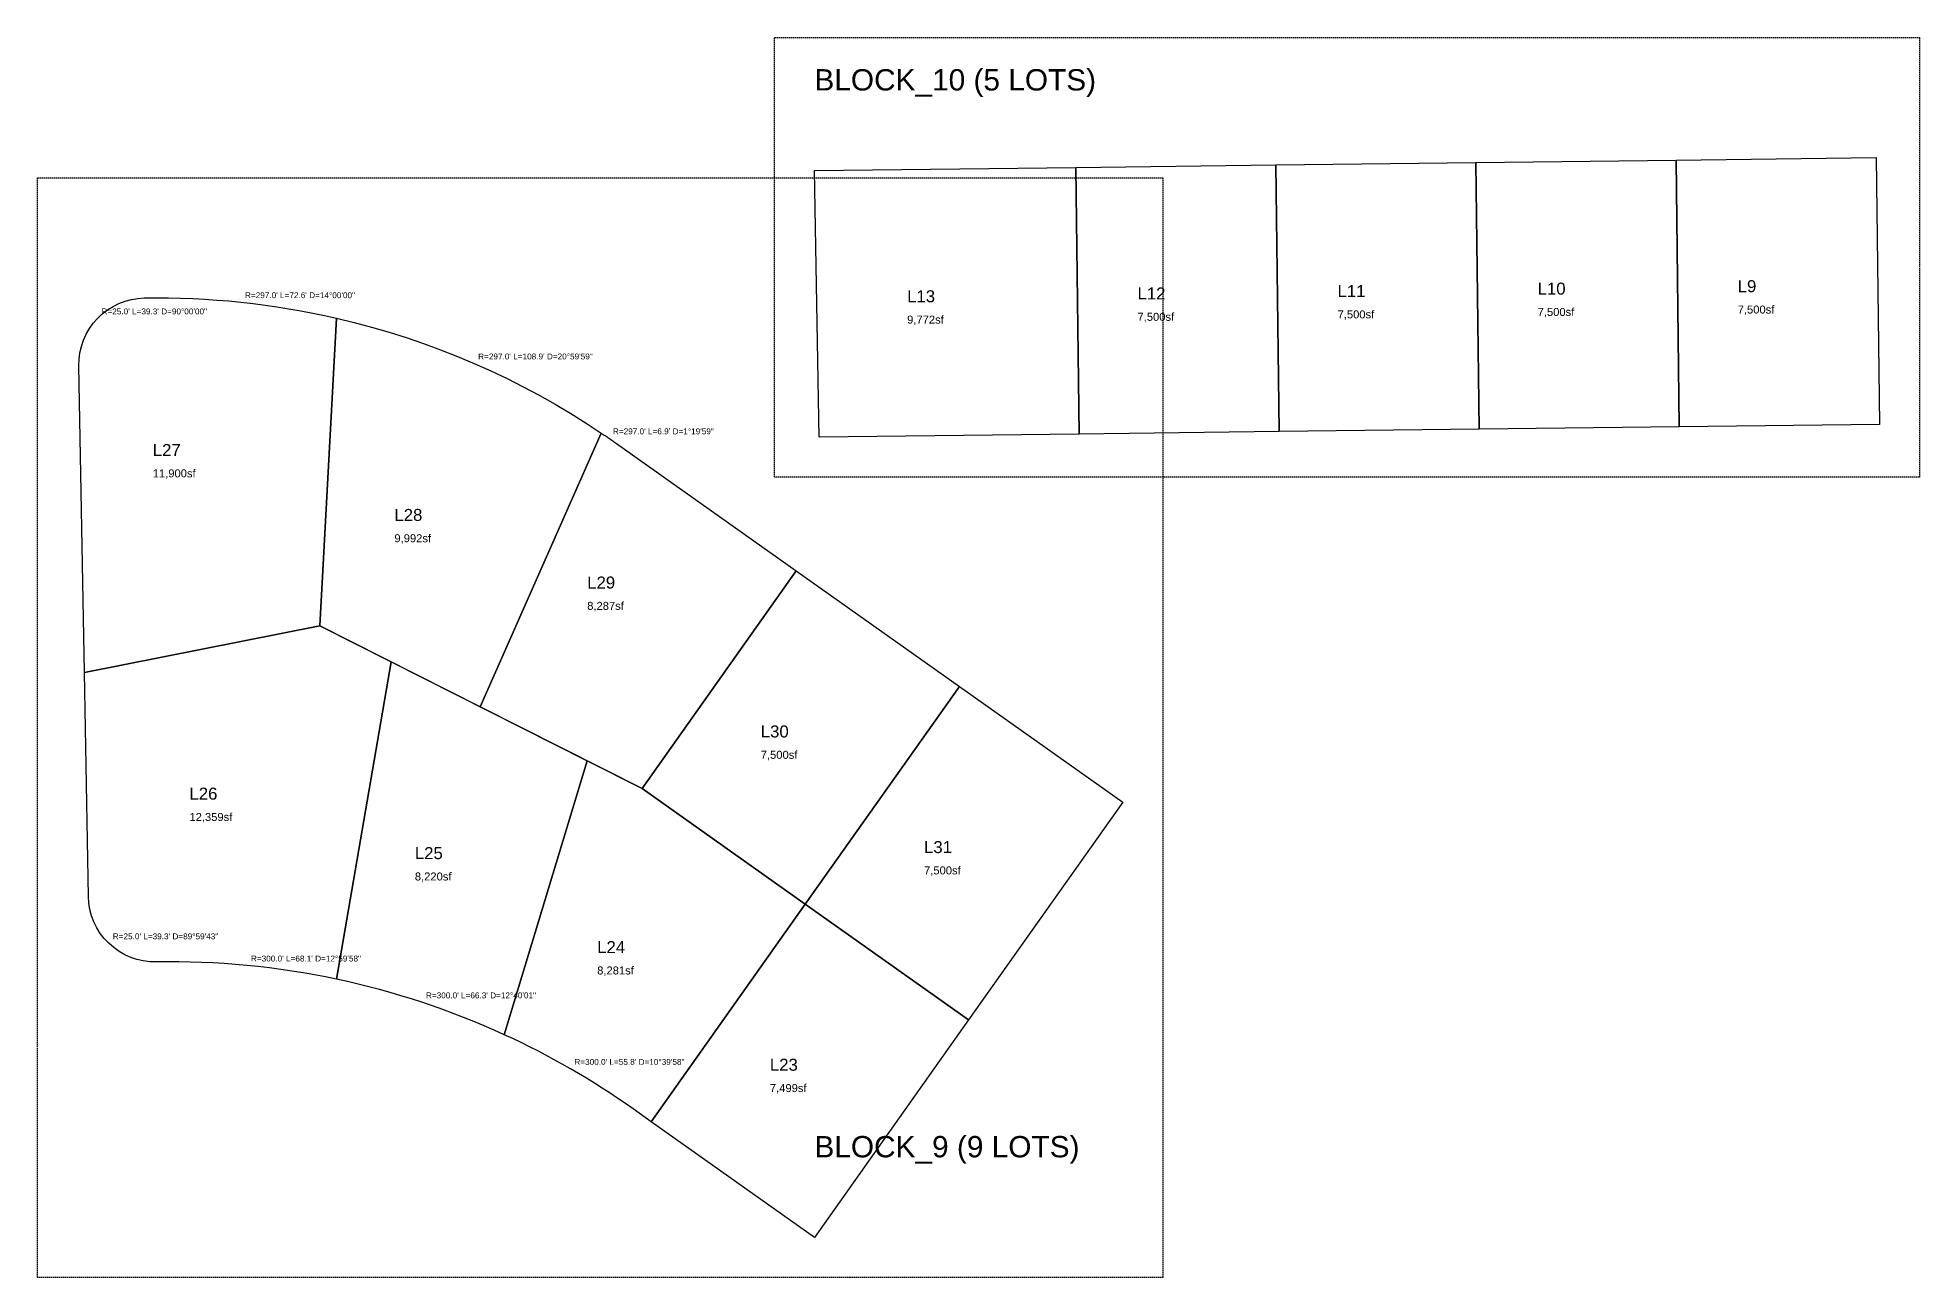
# Model space of a CAD drawing. Extents: x -838 to 3003, y -3950 to 135.
# Drawn here: x 1909 to 2614, y -1215 to -750 of the extents above; entities that cross this region are included whole.
import ezdxf

# ---------------------------------------------------------------- set-up
doc = ezdxf.new("R2010")
doc.units = 0
doc.linetypes.add('DASHED', pattern=[0.75, 0.5, -0.25])
for name, color, linetype in [('BLOCK-BORDER', 8, 'DASHED'), ('BLOCK-TITLE', 2, 'CONTINUOUS'), ('LOT-BOUNDARY', 4, 'CONTINUOUS'), ('LOT-CURVE', 6, 'CONTINUOUS'), ('LOT-DIM', 7, 'CONTINUOUS'), ('LOT-TEXT', 2, 'CONTINUOUS')]:
    doc.layers.add(name, color=color, linetype=linetype)
doc.styles.get("Standard").update_dxf_attribs({"font": 'Arial'})

msp = doc.modelspace()

# ---------------------------------------------------------------- linework, layer by layer
at = {"layer": 'BLOCK-BORDER'}
for p, q in [((2185, -914.9839), (2185, -750.1761)), ((2185, -750.1761), (2614.1945, -750.1761)), ((2614.1945, -750.1761), (2614.1945, -914.9839)), ((1908.8182, -1215), (1908.8182, -802.7971)), ((1908.8182, -802.7971), (2330.5874, -802.7971)), ((2330.5874, -802.7971), (2330.5874, -1215)), ((2614.1945, -914.9839), (2185, -914.9839)), ((2330.5874, -1215), (1908.8182, -1215))]:
    msp.add_line(p, q, dxfattribs=at)
at = {"layer": 'LOT-BOUNDARY'}
for p, q in [((2372.9973, -797.9031), (2447.9918, -796.9941)), ((2447.9918, -796.9941), (2522.9863, -796.0851)), ((2447.9918, -796.9941), (2449.2055, -896.985)), ((2449.2055, -896.985), (2447.9918, -796.9941)), ((2522.9863, -796.0851), (2597.9808, -795.1761)), ((2522.9863, -796.0851), (2524.2, -896.076)), ((2524.2, -896.076), (2522.9863, -796.0851)), ((2597.9808, -795.1761), (2599.1945, -895.167)), ((2200, -800), (2298.0028, -798.8121)), ((2201.7937, -899.9839), (2200, -800)), ((2298.0028, -798.8121), (2372.9973, -797.9031)), ((2298.0028, -798.8121), (2299.2166, -898.8031)), ((2299.2166, -898.8031), (2298.0028, -798.8121)), ((2372.9973, -797.9031), (2374.211, -897.8941)), ((2374.211, -897.8941), (2372.9973, -797.9031)), ((2020.8134, -855.3288), (2014.6057, -970.6931)), ((2014.6057, -970.6931), (2020.8134, -855.3288)), ((1926.3294, -988.223), (1924.2666, -873.2415)), ((2599.1945, -895.167), (2524.2, -896.076)), ((2120.1061, -898.4453), (2074.6856, -1001.0417)), ((2074.6856, -1001.0417), (2120.1061, -898.4453)), ((2125.7913, -902.3729), (2193.1751, -950.0932)), ((2299.2166, -898.8031), (2201.7937, -899.9839)), ((2374.211, -897.8941), (2299.2166, -898.8031)), ((2449.2055, -896.985), (2374.211, -897.8941)), ((2524.2, -896.076), (2449.2055, -896.985)), ((2193.1751, -950.0932), (2135.3814, -1031.7013)), ((2135.3814, -1031.7013), (2193.1751, -950.0932)), ((2193.1751, -950.0932), (2254.3812, -993.4384)), ((2014.6057, -970.6931), (1926.3294, -988.223)), ((1926.3294, -988.223), (2014.6057, -970.6931)), ((2074.6856, -1001.0417), (2014.6057, -970.6931)), ((2014.6057, -970.6931), (2041.3832, -984.2194)), ((2041.3832, -984.2194), (2020.8933, -1103.2183)), ((2020.8933, -1103.2183), (2041.3832, -984.2194)), ((2041.3832, -984.2194), (2114.852, -1021.3311)), ((1927.8361, -1072.2095), (1926.3294, -988.223)), ((2254.3812, -993.4384), (2196.5876, -1075.0466)), ((2196.5876, -1075.0466), (2254.3812, -993.4384)), ((2254.3812, -993.4384), (2315.5874, -1036.7837)), ((2135.3814, -1031.7013), (2074.6856, -1001.0417)), ((2114.852, -1021.3311), (2083.7243, -1124.0044)), ((2083.7243, -1124.0044), (2114.852, -1021.3311)), ((2114.852, -1021.3311), (2135.3814, -1031.7013)), ((2196.5876, -1075.0466), (2135.3814, -1031.7013)), ((2135.3814, -1031.7013), (2196.5876, -1075.0466)), ((2315.5874, -1036.7837), (2257.7937, -1118.3918)), ((2196.5876, -1075.0466), (2138.809, -1156.6636)), ((2138.809, -1156.6636), (2196.5876, -1075.0466)), ((2257.7937, -1118.3918), (2196.5876, -1075.0466)), ((2196.5876, -1075.0466), (2257.7937, -1118.3918)), ((2257.7937, -1118.3918), (2200, -1200)), ((2138.809, -1156.6636), (2132.0274, -1151.861)), ((2200, -1200), (2138.809, -1156.6636))]:
    msp.add_line(p, q, dxfattribs=at)
at = {"layer": 'LOT-CURVE'}
for p, q in [((1933.0587, -853.7554), (1935.0027, -852.2588)), ((1935.0027, -852.2588), (1937.0841, -850.96)), ((1937.0841, -850.96), (1939.2827, -849.8714)), ((1939.2827, -849.8714), (1941.5775, -849.0036)), ((1941.5775, -849.0036), (1943.9463, -848.3648)), ((1943.9463, -848.3648), (1946.3663, -847.9614)), ((1946.3663, -847.9614), (1948.8141, -847.7971)), ((1948.8141, -847.7971), (1953.3496, -847.7503)), ((1953.3496, -847.7503), (1957.8853, -847.7728)), ((1957.8853, -847.7728), (1962.4201, -847.8646)), ((1962.4201, -847.8646), (1966.953, -848.0256)), ((1966.953, -848.0256), (1971.4829, -848.2559)), ((1971.4829, -848.2559), (1976.0088, -848.5552)), ((1976.0088, -848.5552), (1980.5295, -848.9237)), ((1980.5295, -848.9237), (1985.0441, -849.3611)), ((1985.0441, -849.3611), (1989.5515, -849.8675)), ((1989.5515, -849.8675), (1994.0506, -850.4426)), ((1994.0506, -850.4426), (1998.5404, -851.0863)), ((1998.5404, -851.0863), (2003.0199, -851.7986)), ((2003.0199, -851.7986), (2007.488, -852.5791)), ((2007.488, -852.5791), (2011.9436, -853.4278)), ((2011.9436, -853.4278), (2016.3858, -854.3445)), ((1927.0067, -861.4055), (1928.23, -859.2789)), ((1928.23, -859.2789), (1929.6559, -857.2824)), ((1929.6559, -857.2824), (1931.2707, -855.4353)), ((1931.2707, -855.4353), (1933.0587, -853.7554)), ((2016.3858, -854.3445), (2020.8134, -855.3288)), ((2020.8134, -855.3288), (2027.4253, -856.9319)), ((2027.4253, -856.9319), (2033.9988, -858.686)), ((2033.9988, -858.686), (2040.5304, -860.5903)), ((1924.6594, -868.3564), (1925.2127, -865.9662)), ((1925.2127, -865.9662), (1925.9977, -863.6418)), ((1925.9977, -863.6418), (1927.0067, -861.4055)), ((2040.5304, -860.5903), (2047.0166, -862.6436)), ((2047.0166, -862.6436), (2053.4541, -864.8449)), ((2053.4541, -864.8449), (2059.8395, -867.1932)), ((2059.8395, -867.1932), (2066.1695, -869.6871)), ((1924.2666, -873.2415), (1924.343, -870.7893)), ((1924.343, -870.7893), (1924.6594, -868.3564)), ((2066.1695, -869.6871), (2072.4406, -872.3253)), ((2072.4406, -872.3253), (2078.6497, -875.1064)), ((2078.6497, -875.1064), (2084.7934, -878.0291)), ((2084.7934, -878.0291), (2090.8686, -881.0917)), ((2090.8686, -881.0917), (2096.8721, -884.2926)), ((2096.8721, -884.2926), (2102.8006, -887.6303)), ((2102.8006, -887.6303), (2108.6512, -891.1028)), ((2108.6512, -891.1028), (2114.4207, -894.7084)), ((2114.4207, -894.7084), (2120.1061, -898.4453)), ((2120.1061, -898.4453), (2120.464, -898.6869)), ((2120.464, -898.6869), (2120.8217, -898.929)), ((2120.8217, -898.929), (2121.179, -899.1716)), ((2121.179, -899.1716), (2121.5359, -899.4148)), ((2121.5359, -899.4148), (2121.8925, -899.6584)), ((2121.8925, -899.6584), (2122.2487, -899.9026)), ((2122.2487, -899.9026), (2122.6046, -900.1473)), ((2122.6046, -900.1473), (2122.9601, -900.3926)), ((2122.9601, -900.3926), (2123.3152, -900.6383)), ((2123.3152, -900.6383), (2123.67, -900.8846)), ((2123.67, -900.8846), (2124.0245, -901.1313)), ((2124.0245, -901.1313), (2124.3786, -901.3786)), ((2124.3786, -901.3786), (2124.7323, -901.6264)), ((2124.7323, -901.6264), (2125.0856, -901.8748)), ((2125.0856, -901.8748), (2125.4386, -902.1236)), ((2125.4386, -902.1236), (2125.7913, -902.3729)), ((1928.0018, -1074.6571), (1927.8361, -1072.2095)), ((1928.4067, -1077.0767), (1928.0018, -1074.6571)), ((1929.0467, -1079.445), (1928.4067, -1077.0767)), ((1929.9158, -1081.7392), (1929.0467, -1079.445)), ((1931.0055, -1083.9371), (1929.9158, -1081.7392)), ((1932.3054, -1086.0177), (1931.0055, -1083.9371)), ((1933.803, -1087.9608), (1932.3054, -1086.0177)), ((1935.4839, -1089.7478), (1933.803, -1087.9608)), ((1937.3317, -1091.3614), (1935.4839, -1089.7478)), ((1939.3289, -1092.7861), (1937.3317, -1091.3614)), ((1941.456, -1094.0083), (1939.3289, -1092.7861)), ((1943.6927, -1095.0161), (1941.456, -1094.0083)), ((1946.0174, -1095.7998), (1943.6927, -1095.0161)), ((1948.4078, -1096.3519), (1946.0174, -1095.7998)), ((1950.8407, -1096.667), (1948.4078, -1096.3519)), ((1953.2928, -1096.7422), (1950.8407, -1096.667)), ((1957.546, -1096.696), (1953.2928, -1096.7422)), ((1961.7995, -1096.7102), (1957.546, -1096.696)), ((1966.0523, -1096.7847), (1961.7995, -1096.7102)), ((1970.3036, -1096.9195), (1966.0523, -1096.7847)), ((1974.5526, -1097.1146), (1970.3036, -1096.9195)), ((1978.7983, -1097.3699), (1974.5526, -1097.1146)), ((1983.0401, -1097.6854), (1978.7983, -1097.3699)), ((1987.2769, -1098.061), (1983.0401, -1097.6854)), ((1991.508, -1098.4966), (1987.2769, -1098.061)), ((1995.7325, -1098.9922), (1991.508, -1098.4966)), ((1999.9495, -1099.5476), (1995.7325, -1098.9922)), ((2004.1583, -1100.1628), (1999.9495, -1099.5476)), ((2008.3579, -1100.8376), (2004.1583, -1100.1628)), ((2012.5475, -1101.5719), (2008.3579, -1100.8376)), ((2016.7262, -1102.3655), (2012.5475, -1101.5719)), ((2020.8933, -1103.2183), (2016.7262, -1102.3655)), ((2024.9418, -1104.106), (2020.8933, -1103.2183)), ((2028.9776, -1105.0496), (2024.9418, -1104.106)), ((2033, -1106.0489), (2028.9776, -1105.0496)), ((2037.0082, -1107.1036), (2033, -1106.0489)), ((2041.0014, -1108.2136), (2037.0082, -1107.1036)), ((2044.9789, -1109.3787), (2041.0014, -1108.2136)), ((2048.94, -1110.5987), (2044.9789, -1109.3787)), ((2052.8838, -1111.8732), (2048.94, -1110.5987)), ((2056.8096, -1113.2021), (2052.8838, -1111.8732)), ((2060.7167, -1114.5852), (2056.8096, -1113.2021)), ((2064.6043, -1116.0221), (2060.7167, -1114.5852)), ((2068.4717, -1117.5126), (2064.6043, -1116.0221)), ((2072.3181, -1119.0563), (2068.4717, -1117.5126)), ((2076.1428, -1120.6531), (2072.3181, -1119.0563)), ((2079.9451, -1122.3025), (2076.1428, -1120.6531)), ((2083.7243, -1124.0044), (2079.9451, -1122.3025)), ((2086.888, -1125.4778), (2083.7243, -1124.0044)), ((2090.0344, -1126.9879), (2086.888, -1125.4778)), ((2093.163, -1128.5346), (2090.0344, -1126.9879)), ((2096.2734, -1130.1175), (2093.163, -1128.5346)), ((2099.3652, -1131.7365), (2096.2734, -1130.1175)), ((2102.4379, -1133.3914), (2099.3652, -1131.7365)), ((2105.4911, -1135.0819), (2102.4379, -1133.3914)), ((2108.5245, -1136.8078), (2105.4911, -1135.0819)), ((2111.5376, -1138.5689), (2108.5245, -1136.8078)), ((2114.53, -1140.365), (2111.5376, -1138.5689)), ((2117.5013, -1142.1957), (2114.53, -1140.365)), ((2120.4511, -1144.0609), (2117.5013, -1142.1957)), ((2123.379, -1145.9603), (2120.4511, -1144.0609)), ((2126.2846, -1147.8936), (2123.379, -1145.9603)), ((2129.1675, -1149.8606), (2126.2846, -1147.8936)), ((2132.0274, -1151.861), (2129.1675, -1149.8606))]:
    msp.add_line(p, q, dxfattribs=at)

# ---------------------------------------------------------------- texts
at = {"layer": 'BLOCK-TITLE'}
for s, p in [('BLOCK_10 (5 LOTS)', (2200, -770)), ('BLOCK_9 (9 LOTS)', (2200, -1170))]:
    msp.add_text(s, height=8, dxfattribs=at).set_placement(p)
at = {"layer": 'LOT-DIM'}
for s, p in [('R=297.0\' L=72.6\' D=14%%d00\'00"', (1986.5441, -847.8611)), ('R=25.0\' L=39.3\' D=90%%d00\'00"', (1932.7707, -853.9353)), ('R=297.0\' L=108.9\' D=20%%d59\'59"', (2073.9406, -870.8253)), ('R=297.0\' L=6.9\' D=1%%d19\'59"', (2124.4601, -898.8926)), ('R=25.0\' L=39.3\' D=89%%d59\'43"', (1936.9839, -1088.2478)), ('R=300.0\' L=68.1\' D=12%%d59\'58"', (1988.7769, -1096.561)), ('R=300.0\' L=66.3\' D=12%%d40\'01"', (2054.3838, -1110.3732)), ('R=300.0\' L=55.8\' D=10%%d39\'58"', (2110.0245, -1135.3078))]:
    msp.add_text(s, height=2.2, dxfattribs=at).set_placement(p)
at = {"layer": 'LOT-TEXT'}
for s, height, p in [('L13', 4.5, (2234.7533, -849.3998)), ('L12', 4.5, (2321.1069, -848.3531)), ('L11', 4.5, (2396.1014, -847.4441)), ('L10', 4.5, (2471.0959, -846.5351)), ('L9', 4.5, (2546.0904, -845.6261)), ('7,500sf', 3, (2321.1069, -856.3531)), ('7,500sf', 3, (2396.1014, -855.4441)), ('7,500sf', 3, (2471.0959, -854.5351)), ('7,500sf', 3, (2546.0904, -853.6261)), ('9,772sf', 3, (2234.7533, -857.3998)), ('L27', 4.5, (1951.9658, -907.0567)), ('11,900sf', 3, (1951.9658, -915.0567)), ('L28', 4.5, (2042.5527, -931.3772)), ('9,992sf', 3, (2042.5527, -939.3772)), ('L29', 4.5, (2114.8279, -956.7309)), ('8,287sf', 3, (2114.8279, -964.7309)), ('L30', 4.5, (2179.8813, -1012.5699)), ('7,500sf', 3, (2179.8813, -1020.5699)), ('L26', 4.5, (1965.7234, -1035.8842)), ('12,359sf', 3, (1965.7234, -1043.8842)), ('L25', 4.5, (2050.2132, -1058.1933)), ('L31', 4.5, (2241.0875, -1055.9151)), ('8,220sf', 3, (2050.2132, -1066.1933)), ('7,500sf', 3, (2241.0875, -1063.9151)), ('L24', 4.5, (2118.5636, -1093.4347)), ('8,281sf', 3, (2118.5636, -1101.4347)), ('L23', 4.5, (2183.2976, -1137.5255)), ('7,499sf', 3, (2183.2976, -1145.5255))]:
    msp.add_text(s, height=height, dxfattribs=at).set_placement(p)

doc.saveas('drawing.dxf')
